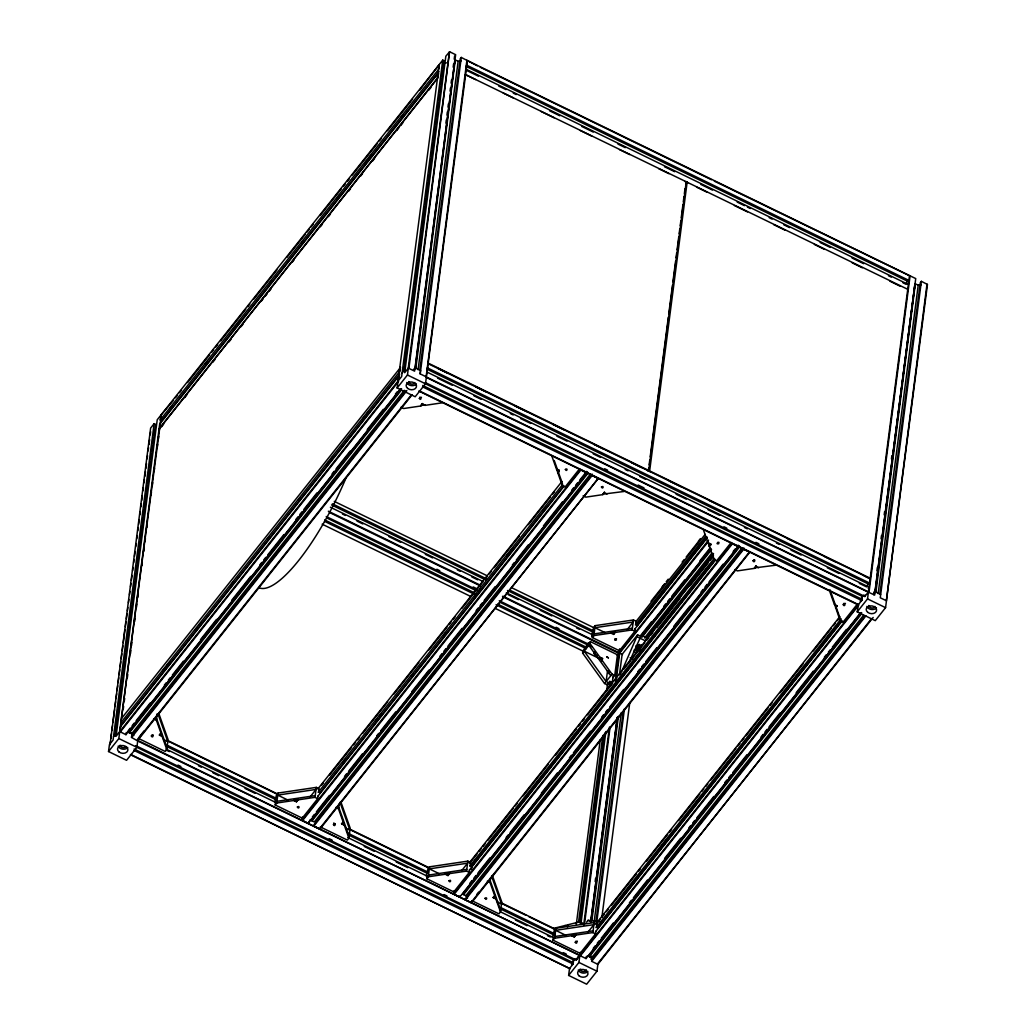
<?xml version="1.0" encoding="UTF-8"?>
<svg xmlns="http://www.w3.org/2000/svg" width="1036" height="1036" viewBox="0 0 1036 1036"><rect width="100%" height="100%" fill="white"/><g stroke="black" fill="none" stroke-linecap="round" stroke-linejoin="round"><path stroke-width="1.5" d="M412.082 394.807L137.801 740.3L136.881 747.319L126.573 760.307L108.534 751.527L109.427 744.651L113.066 740.067L154.131 423.659L155.633 424.397L115.164 736.039M154.131 423.659L150.634 428.075L109.997 744.923L110.412 741.724M110.826 738.526L111.448 733.734M111.862 730.535L112.484 725.744M112.898 722.545L114.556 709.764M114.97 706.565L115.592 701.773M116.006 698.575L116.641 693.783M117.055 690.585L117.677 685.793M118.091 682.595L118.713 677.803M119.127 674.604L119.749 669.8M120.163 666.614L120.785 661.81M121.199 658.624L121.821 653.82M122.235 650.634L122.857 645.829M123.271 642.631L124.942 629.849M125.356 626.65L125.978 621.859M126.392 618.66L127.014 613.869M127.428 610.67L127.842 607.472M128.464 602.68L128.878 599.481M129.5 594.69L129.914 591.491M130.536 586.7L130.963 583.501M131.378 580.302L131.999 575.511M132.621 570.719L133.035 567.521M133.657 562.729L134.071 559.531M134.486 556.332L135.107 551.54M135.729 546.749L136.143 543.55M136.765 538.759L137.179 535.56M137.801 530.769L138.228 527.57M138.643 524.371L139.264 519.58M139.886 514.775L140.3 511.59M140.922 506.785L141.336 503.6M141.751 500.401L142.372 495.596M142.994 490.805L143.408 487.606M144.03 482.815L144.444 479.616M144.859 476.43L145.493 471.626M145.908 468.427L146.529 463.636M147.151 458.844L147.565 455.646M148.187 450.854L148.601 447.656M149.016 444.457L149.637 439.665M150.259 434.874L150.673 431.675M115.54 730.432L118.233 709.647M118.648 706.448L121.354 685.677M121.769 682.478L122.39 677.686M122.805 674.488L124.462 661.706M124.877 658.507L125.498 653.716M125.913 650.517L128.619 629.746M129.034 626.547L129.655 621.742M130.07 618.557L131.727 605.762M132.142 602.576L132.763 597.772M133.178 594.573L134.835 581.792M135.25 578.593L135.884 573.802M136.299 570.603L136.92 565.811M137.335 562.613L138.992 549.831M139.407 546.632L140.028 541.841M140.443 538.642L142.1 525.861M142.515 522.662L143.149 517.87M143.564 514.672L144.185 509.88M144.6 506.682L145.221 501.877M145.636 498.692L146.257 493.887M146.672 490.701L147.293 485.897M147.708 482.711L149.365 469.917M149.78 466.718L150.414 461.926M150.829 458.728L151.45 453.936M151.865 450.738L152.486 445.946M152.901 442.748L153.522 437.956M153.937 434.757L154.558 429.966M108.534 751.527L118.842 738.538L120.357 726.845L398.666 376.275L397.138 387.982L415.19 396.762L425.498 383.773L467.469 60.593L915.733 278.58L874.682 595.053L868.297 592.139L868.997 592.281L910.087 275.835M399.702 374.151L122.403 723.452L120.901 722.714L159.673 424.164L437.969 73.595L437.36 78.27L159.065 428.839L159.609 429.254M439.005 71.471L161.707 420.771L160.204 420.033L160.813 415.345L173.452 400.31M120.927 727.142L121.549 722.351M123.206 709.556L123.621 706.371M124.242 701.566L124.657 698.381M127.363 677.596L127.778 674.397M130.471 653.625L130.886 650.427M131.507 645.635L131.922 642.437M134.628 621.665L135.043 618.466M136.493 607.277L136.907 604.079M137.736 597.694L138.151 594.496M141.893 565.721L142.308 562.522M143.758 551.346L144.172 548.148M145.001 541.75L145.416 538.552M146.866 527.363L147.28 524.177M151.023 495.402L151.437 492.204M152.266 485.819L152.68 482.621M154.131 471.432L154.545 468.233M157.252 447.461L157.666 444.263M158.288 439.471L158.702 436.273M160.36 423.491L160.774 420.292M119.8 731.584L125.991 734.705L126.288 732.413M129.461 733.307L129.876 730.108M132.194 732.633L131.572 737.425L406.863 390.65M138.177 738.292L165.242 751.463L166.783 749.52L162.147 736.466L159.44 735.146L160.981 733.203L156.345 720.137L157.174 713.778M159.44 735.146L161.046 732.737L162.147 736.466M166.783 749.52L168.078 739.549L158.676 713.105M274.669 802.278L276.482 795L278.024 793.058L316.304 787.373L319.01 788.694L318.596 791.867L320.396 792.747M318.052 795.998L317.715 798.665L302.253 818.142L275.188 804.972L275.524 802.356M278.024 793.058L276.729 803.029L275.188 804.972M293.745 800.504L298.057 799.403L296.451 801.812L293.745 800.504L276.729 803.029M296.451 801.812L298.057 799.403M579.616 480.277L586.648 471.419L586.467 472.792L308.171 823.361L301.981 820.201L302.382 817.08M308.171 823.361L310.36 819.45M317.715 798.665L315.009 797.344L316.304 787.373M319.438 828.852L598.264 478.425L320.02 828.981L313.804 826.106L313.986 824.734L592.281 474.164M320.292 826.922L347.358 840.092L348.899 838.15L344.263 825.083L341.556 823.762L343.097 821.82L338.461 808.766L339.083 803.949M439.29 68.13L439.122 64.789L438.513 69.464L160.204 420.033M403.975 370.888L444.25 60.839L442.748 60.114L439.238 64.53L398.057 380.963M399.015 378.179L399.43 374.98M399.844 371.782L400.466 366.99M438.034 77.713L438.655 72.921M341.556 823.762L344.263 825.083M343.097 821.82L344.328 824.617M442.748 60.114L401.644 376.547L116.097 736.246L157.226 419.761L439.122 64.789M403.729 370.072L404.144 366.873M404.558 363.675L407.265 342.903M407.679 339.704L411.409 310.942M411.823 307.744L414.517 286.972M414.944 283.773L417.637 262.989M418.052 259.803L418.673 254.998M419.088 251.8L421.781 231.028M422.209 227.829L424.902 207.058M425.317 203.859L425.938 199.067M426.353 195.869L428.01 183.087M428.425 179.888L429.046 175.097M429.474 171.898L431.131 159.117M431.546 155.918L432.167 151.114M432.582 147.928L433.203 143.123M433.618 139.938L435.275 127.143M435.69 123.944L436.311 119.153M436.739 115.954L438.396 103.173M438.811 99.974L439.432 95.182M439.847 91.984L440.468 87.192M440.883 83.994L441.504 79.202M441.919 76.004L442.54 71.212M442.955 68.013L443.576 63.222L442.696 62.795M449.417 51.8L408.236 368.246L408.909 368.389L449.572 51.813L445.83 56.216L404.7 372.701L408.339 368.117L414.607 371.16L455.646 54.688L450.012 51.942M397.138 387.982L407.446 374.993L408.339 368.117M348.899 838.15L350.194 828.165L340.792 801.722M445.894 123.116L446.309 119.917M446.93 115.126L447.345 111.927M447.966 107.135L448.381 103.937M450.051 91.142L450.466 87.956M451.087 83.152L451.502 79.953M453.159 67.172L453.574 63.973M454.195 59.181L454.61 55.983M415.151 368.596L454.882 59.712M415.799 368.648L455.218 60.153M418.078 369.748L458.132 61.305L455.866 60.192M419.774 370.383L460.256 58.728L461.279 57.433L477.337 65.812M420.189 373.879L461.279 57.433M401.023 407.213L403.716 408.521L420.733 405.995L422.338 403.587L424.98 405.374L441.996 402.849M420.733 405.995L422.338 403.587M466.925 60.179L426.068 377.298L868.259 592.191M426.236 876.029L428.036 868.751L429.59 866.808L467.858 861.123L470.564 862.444L470.15 865.63L471.95 866.497L471.6 869.256M469.619 869.748L469.269 872.416L453.807 891.892L426.741 878.722L427.078 876.106M429.59 866.808L428.295 876.78L426.741 878.722M445.299 874.255L449.611 873.154L448.005 875.575L445.299 874.255L428.295 876.78M448.005 875.575L449.611 873.154M738.202 545.169L738.02 546.542L459.725 897.111L453.535 893.964L453.949 890.843M459.725 897.111L459.906 895.739M469.269 872.416L466.563 871.108L467.858 861.123M743.835 547.914L743.667 549.287L749.818 552.175L471.587 902.745L465.358 899.857L465.54 898.484L742.838 549.184M554.273 938.007L500.466 911.822L495.817 898.834L493.11 897.526L494.664 895.57L490.015 882.517L490.637 877.699M493.11 897.526L495.817 898.834M494.664 895.57L495.881 898.38M559.285 470.732C552.11 467.819 563.001 469.735 557.744 472.675L562.38 485.729L565.086 487.05L579.59 468.79M557.744 472.675L556.643 468.945M562.38 485.729L562.613 484.019M602.848 494.625L604.454 492.217L602.848 494.625L585.845 497.15L583.139 495.83M613.014 680.782L611.473 682.724L609.66 681.843L607.277 684.848L604.571 683.527L582.633 653.094L582.892 651.035L588.59 642.721L588.409 644.094L590.378 641.621L617.43 654.791L614.749 675.433L612.755 677.945M624.112 491.478L602.913 494.159M582.633 653.094L590.106 643.693L590.378 641.621M552.525 937.489L554.338 930.211L555.879 928.269L594.159 922.584L596.865 923.905L596.451 927.09L598.251 927.971M591.66 636.233L593.641 627.583L595.182 625.64L633.462 619.955L636.169 621.276L635.754 624.449L637.554 625.33M595.907 931.209L595.57 933.876L580.108 953.353L553.043 940.183L553.379 937.567M635.223 628.58L634.874 631.248L619.411 650.725L592.346 637.554L592.683 634.938M555.879 928.269L554.584 938.24L553.043 940.183M592.346 637.554L593.887 635.599L595.182 625.64M597.384 655.788L595.13 654.687L595.402 652.628A2.603 1.942 7.4 0 1 594.858 652.279M582.595 923.102L579.888 921.781L567.987 924.772L567.715 926.832L565.009 925.524L553.107 928.502M599.857 657.212L601.942 661.033L602.563 658.533L599.857 657.212L590.106 643.693M571.6 935.715L575.912 934.627L574.307 937.036L571.6 935.715L554.584 938.24M610.903 633.087L615.216 631.986L613.61 634.395L610.903 633.087L593.887 635.599M607.523 670.745L606.125 681.584L584.174 651.152L599.935 658.831M591.608 961.291L597.863 964.335L596.969 971.211L586.661 984.2L568.622 975.42L569.515 968.543L573.154 963.959L573.737 959.207M609.038 673.154L608.132 672.714L608.43 670.422M574.307 937.036L575.912 934.627M613.61 634.395L615.216 631.986M576.301 924.319L600.271 739.717M606.733 689.963L607.782 681.934M571.704 964.089L571.626 964.736L573.232 962.703L134.097 749.002M573.232 962.703L573.05 964.076L133.929 750.375M578.515 922.441L602.797 735.456M609.026 687.503L609.854 681.118M579.771 922.351L601.981 751.346M602.395 748.147L604.053 735.366M580.018 923.18L604.726 732.983M610.942 685.042L611.357 681.843M580.989 923.348L605.892 731.558M612.121 683.618L613.157 675.627M568.622 975.42L578.93 962.431L580.238 952.304M583.656 925.316L609.401 727.142M615.423 680.794L619.567 648.834M580.795 952.641L580.38 955.827L858.689 605.27M584.537 923.866L610.062 727.285M616.29 679.344L620.033 650.569M648.303 471.25L648.717 468.039M649.145 464.827L649.766 460.023M650.181 456.811L668.324 317.158M668.738 313.947L672.493 285.055M672.908 281.844L675.614 260.981M676.029 257.77L676.663 252.952M677.078 249.741L678.748 236.907M679.163 233.696L679.784 228.878M680.199 225.667L680.833 220.849M681.248 217.638L682.918 204.804M683.333 201.593L683.954 196.775M684.369 193.564L685.003 188.746M595.156 881.558L595.57 878.36M686.272 181.546L648.743 470.474L428.179 363.131M590.662 922.053L617.223 717.482M586.376 956.306L586.078 958.598L137.218 740.17L411.499 394.664M590.792 921.82L617.365 717.249M591.193 920.887L617.56 717.909M591.841 920.926L618.414 716.355M589.549 957.199L589.963 954.001M595.57 933.876L592.864 932.568L594.159 922.584M594.12 922.04L621.302 712.677M634.874 631.248L632.167 629.927L633.462 619.955M591.038 959.427L591.465 956.228M596.024 921.069L623.219 711.706M592.281 956.526L591.66 961.317L865.941 615.811M596.853 921.367L624.449 708.805M621.652 671.561L637.593 634.835L641.763 636.868L641.944 635.495L647.358 638.124M636.259 645.558L636.169 646.244A2.603 1.942 7.4 0 1 638.746 645.415A2.603 1.942 7.4 0 1 640.934 646.969M601.851 917.52L629.797 702.434M640.766 647.746L638.966 650.595M710.851 544.483C703.664 541.569 714.568 543.486 709.297 546.425L713.946 559.492L716.653 560.8L731.144 542.54M709.297 546.425L708.197 542.696M713.946 559.492L712.6 553.366M754.402 568.375L756.008 565.967L754.402 568.375L737.399 570.901L734.692 569.58M775.666 565.229L754.467 567.909M835.599 607.886L837.14 605.943L834.498 604.156L840.235 620.952L842.941 622.26L857.432 604.001M837.14 605.943L835.651 607.433M840.235 620.952L840.455 619.23M927 284.071L886.363 600.919L927.466 284.473L921.367 281.326L880.263 597.772L886.466 600.789L885.573 607.666L875.265 620.655L857.225 611.875L858.443 604.584L419.308 390.883M422.714 385.457L861.835 599.158L861.667 600.53L422.533 386.829M861.732 600.453L862.353 595.648M865.06 595.091L864.879 596.464L425.757 382.776M857.225 611.875L867.533 598.886L909.504 275.693M873.801 594.729L874.216 591.53M876.922 570.758L877.337 567.56M881.066 538.785L881.481 535.586M884.187 514.814L884.602 511.616M891.452 458.883L891.866 455.685M874.902 592.061L914.969 283.618L875.239 592.501M875.886 592.54L915.306 284.045M878.152 593.641L918.22 285.198L915.941 284.084M879.862 594.275L920.331 282.621L921.367 281.326M628.93 662.768L640.028 638.215M572.351 962.69L573.62 959.906L118.842 738.538M907.808 280.031L905.891 284.214L902.978 282.789M860.955 599.145L862.237 596.36L424.553 383.372M868.492 582.711L866.575 586.894L859.31 583.359M426.301 376.962L868.44 591.867L864.788 596.594M426.327 376.884L420.124 373.854L420.577 370.409L415.047 367.715L413.506 369.671M845.454 603.431L843.55 603.509M579.836 955.425L137.451 740.844L131.52 737.399L131.96 733.954L127.816 731.947M617.197 655.309L708.572 540.093M175.46 397.772L177.48 395.247M179.487 392.709L181.494 390.183M187.516 382.595L209.622 354.752M211.629 352.214L213.649 349.689M215.656 347.151L217.664 344.625M220.681 340.831L245.791 309.181M247.798 306.656L249.805 304.118M253.833 299.067L276.936 269.956M286.985 257.291L305.076 234.512M307.083 231.986L309.091 229.448M311.098 226.923L313.105 224.398M320.137 215.527L341.232 188.953M343.253 186.428L345.26 183.89M347.267 181.365L349.274 178.827M352.292 175.032L377.402 143.395M379.422 140.857L381.429 138.332M387.451 130.743L412.574 99.093M419.606 90.236L439.238 64.53M170.021 408.572L172.028 406.047M205.18 364.284L207.187 361.758M233.32 328.852L235.327 326.314M237.335 323.789L239.342 321.251M269.489 283.281L271.497 280.756M301.631 242.787L303.639 240.261M336.804 198.498L339.808 194.69M364.931 163.053L366.938 160.528M368.945 157.99L370.953 155.465M401.1 117.495L403.108 114.97M159.155 429.034L437.464 78.464M161.616 426.715L163.636 424.19M184.732 397.617L186.739 395.079M212.859 362.173L214.866 359.647M228.93 341.932L230.95 339.394M240.987 326.741L243.007 324.203M261.085 301.424L263.092 298.899M265.099 296.361L267.12 293.835M269.127 291.31L271.134 288.772M292.23 262.199L294.237 259.66M320.357 226.754L322.377 224.229M328.399 216.641L330.406 214.102M348.497 191.323L350.505 188.798M360.554 176.133L362.561 173.608M372.61 160.956L374.618 158.417M396.723 130.575L398.73 128.05M400.738 125.511L402.745 122.986M428.865 90.08L430.885 87.542M400.388 367.612L121.821 718.077M120.901 722.714L399.197 372.157L400.051 367.495M162.859 670.771L164.866 668.233M166.874 665.708L169.891 661.9M195.001 630.264L197.021 627.738M199.029 625.2L201.036 622.675M231.17 584.705L233.191 582.18M267.34 539.147L269.36 536.609M298.485 499.909L300.505 497.384M326.625 464.478L328.632 461.939M330.639 459.414L332.647 456.876M362.794 418.92L364.801 416.381M366.809 413.856L368.816 411.318M113.52 736.622L116.55 732.802M402.123 373.077L405.154 369.256M161.396 415.501L119.632 731.792L120.305 731.934L398.601 381.377M128.127 730.768L130.135 728.243M132.142 725.718L134.149 723.18M136.169 720.655L150.233 702.926M164.297 685.21L166.304 682.685M168.311 680.147L170.318 677.622M172.339 675.083L183.385 661.162M200.466 639.652L216.537 619.399M231.611 600.414L250.699 576.379M259.738 564.983L261.745 562.457M263.766 559.919L265.773 557.394M267.78 554.856L283.851 534.615M295.907 519.424L297.915 516.886M299.935 514.361L301.942 511.823M303.949 509.298L317.003 492.851M332.077 473.866L334.084 471.328M336.104 468.803L350.168 451.074M367.249 429.564L383.32 409.311M395.376 394.133L397.384 391.595M125.939 734.679L400.22 389.173M401.074 388.72L128.801 731.688L132.051 733.268L133.786 735.612M129.319 731.714L401.592 388.746M129.785 732.167L401.049 390.455M132.051 733.268L404.325 390.3M131.753 736.052L406.034 390.546M139.148 737.075L143.978 730.989M685.625 183.929L687.166 181.986L649.65 470.914L870.214 578.243M557.808 472.209L559.349 470.266M310.075 796.956L316.032 789.432L277.765 795.117L287.788 799.999M317.806 789.005L561.939 481.468M321.393 785.34L323.4 782.815M329.435 775.213L351.541 747.37M353.548 744.845L355.555 742.32M357.562 739.782L359.57 737.256M362.587 733.449L387.71 701.812M393.732 694.224L418.855 662.587M428.904 649.922L446.982 627.143M448.989 624.617L450.997 622.079M453.004 619.554L455.024 617.016M462.056 608.158L483.152 581.585M485.159 579.059L487.166 576.521M489.173 573.996L491.193 571.458M494.198 567.663L519.321 536.026M528.36 524.63L550.466 496.788M552.473 494.263L554.48 491.724M318.194 792.41L562.341 484.874M343.071 761.978L345.092 759.44M375.226 721.47L377.233 718.945M379.241 716.42L381.261 713.882M411.396 675.912L413.403 673.387M443.55 635.418L445.558 632.892M474.695 596.179L476.702 593.654M478.71 591.116L480.717 588.59M506.837 555.684L508.857 553.159M510.865 550.621L512.872 548.096M543.006 510.126L545.014 507.588M319.697 793.149L563.843 485.612M317.663 796.542L563.817 486.48M301.981 820.201L580.289 469.645L586.467 472.792M302.525 820.616L580.833 470.046M312.367 816.925L314.374 814.387M316.381 811.861L329.448 795.402M344.509 776.43L346.529 773.892M348.536 771.367L362.6 753.638M376.664 735.923L378.671 733.397M380.678 730.859L395.752 711.874M411.823 691.634L428.904 670.111M439.963 656.189L441.971 653.664M443.978 651.126L445.985 648.601M447.992 646.075L462.069 628.347M476.133 610.631L478.14 608.106M480.147 605.568L482.154 603.043M484.162 600.504L495.221 586.583M512.302 565.073L514.309 562.535M516.316 560.01L528.373 544.819M543.447 525.835L562.535 501.787M571.574 490.404L573.581 487.865M575.589 485.34L577.609 482.815M587.321 472.338L311.033 820.37L314.284 821.949L590.572 473.918M311.551 820.395L587.839 472.364M312.004 820.849L588.306 472.805M313.804 826.106L592.1 475.537L597.746 478.282M602.563 658.533L599.507 657.653M627.233 629.525L633.19 622.014L594.923 627.699L604.946 632.569M662.198 586.764L664.205 584.239M666.226 581.701L668.233 579.163M698.406 541.168L700.414 538.629M651.035 601.281L665.112 583.566M682.18 562.056L684.2 559.518M686.208 556.992L698.264 541.802M635.793 621.768L705.179 534.369M635.366 624.941L705.697 536.35M662.25 591.97L664.257 589.445M666.265 586.907L668.285 584.382M698.419 546.412L700.427 543.887M637.01 625.304L706.332 537.982M636.868 625.679L707.199 537.088M634.822 629.072L707.161 537.956M502.823 596.127L619.632 653.107L708.106 541.776M637.593 634.835L622.131 654.312L619.45 674.954L621.004 673.012M709.362 545.959L710.903 544.017M640.585 635.534L651.631 621.613M663.688 606.423L665.695 603.897M667.715 601.359L669.722 598.834M671.729 596.296L684.783 579.849M699.857 560.865L709.906 548.199M640.403 636.907L710.735 548.316M641.258 636.441L710.579 549.119M604.571 683.527L612.043 674.112L602.292 660.592M641.776 636.48L711.097 549.145M642.242 636.92L711.564 549.598M634.459 650.686L639.484 644.353M644.509 638.021L711.823 553.237M461.629 870.706L467.586 863.195L429.318 868.867L439.342 873.749M636.169 650.932L641.193 644.599M646.218 638.28L713.532 553.483M636.998 651.035L641.012 645.972M646.037 639.652L713.351 554.856M640.947 646.373L638.37 649.624A2.603 1.942 7.4 0 1 634.291 649.805M469.36 862.755L713.493 555.218M469.943 862.897L476.974 854.04M478.982 851.501L480.989 848.976M482.996 846.438L485.003 843.913M488.021 840.118L513.144 808.468M515.151 805.943L517.158 803.405M523.193 795.816L548.303 764.179M555.335 755.322L576.43 728.748M578.451 726.21L580.458 723.685M582.465 721.147L584.472 718.621M587.49 714.827L612.6 683.177M614.62 680.652L616.627 678.114M623.659 669.256L644.755 642.683M646.762 640.157L648.769 637.619M650.789 635.094L652.797 632.556M656.811 627.492L679.914 598.394M689.963 585.728L708.054 562.949M710.061 560.424L712.069 557.886M469.748 866.174L713.895 558.637M472.533 863.571L475.55 859.776M500.66 828.14L502.667 825.601M504.674 823.076L506.695 820.538M536.829 782.568L538.837 780.043M540.844 777.518L542.864 774.98M572.999 737.01L575.006 734.485M636.298 657.277L638.305 654.752M640.313 652.214L642.32 649.689M668.44 616.783L670.46 614.257M672.468 611.719L674.475 609.194M704.61 571.225L706.63 568.686M471.406 866.536L714.542 560.256M471.263 866.899L715.397 559.362M469.217 870.292L715.371 560.23M453.535 893.964L731.843 543.395L738.02 546.542M454.092 894.366L732.387 543.809M469.955 883.086L471.963 880.548M473.97 878.023L475.977 875.485M477.985 872.959L490.041 857.769M506.125 837.515L508.132 834.99M510.139 832.465L524.203 814.736M541.284 793.226L557.355 772.973M569.411 757.795L571.419 755.257M573.439 752.732L590.507 731.209M601.566 717.288L603.574 714.762M605.581 712.224L607.588 709.699M609.608 707.161L623.672 689.445M637.736 671.729L639.743 669.204M641.75 666.666L643.757 664.141M645.765 661.603L656.824 647.681M673.905 626.171L689.976 605.918M701.035 591.996L703.043 589.471M705.05 586.933L707.057 584.408M709.064 581.869L723.128 564.154M733.177 551.502L735.184 548.963M738.875 546.089L462.587 894.12L465.837 895.7L467.573 898.044M463.105 894.146L739.393 546.114M463.571 894.599L739.859 546.555M465.837 895.7L742.126 547.668M465.358 899.857L743.667 549.287M476.677 894.586L478.619 892.151M471.004 902.602L749.365 552.071M565.009 925.524L567.987 924.772M586.544 922.26L588.085 920.305L599.598 921.354M587.93 932.167L593.887 924.656L555.62 930.328L565.643 935.21M595.648 924.216L839.795 616.679M597.241 923.089L600.258 919.295M602.266 916.756L604.273 914.231M606.28 911.693L608.287 909.168M611.305 905.373L636.428 873.736M638.435 871.198L640.442 868.673M646.464 861.071L667.572 834.498M669.58 831.973L671.587 829.435M678.619 820.577L699.714 794.003M701.735 791.465L703.742 788.94M705.749 786.402L707.756 783.876M710.774 780.082L735.884 748.445M737.891 745.907L739.911 743.382M741.918 740.844L743.926 738.318M745.933 735.78L768.039 707.938M770.046 705.412L772.053 702.874M780.095 692.747L803.198 663.649M813.247 650.984L831.338 628.204M833.345 625.679L835.353 623.141M837.36 620.616L839.367 618.078M596.05 927.634L841.193 618.829M623.944 893.395L625.951 890.856M627.958 888.331L629.979 885.793M660.113 847.837L662.121 845.298M664.128 842.773L666.148 840.235M696.283 802.265L698.29 799.74M727.427 763.04L729.435 760.502M759.582 722.545L761.59 720.007M763.597 717.482L765.604 714.944M791.724 682.038L793.731 679.512M795.752 676.974L797.759 674.449M827.893 636.48L829.901 633.954M597.694 927.997L841.841 620.46M597.552 928.36L841.698 620.823M595.519 931.752L841.659 621.691M868.194 588.28L869.049 587.192L427.013 372.079M573.594 960.514L575.11 958.611M862.211 596.969L863.713 595.065M578.062 956.616L576.275 960.022L135.69 745.609M860.23 601.178L861.835 599.158M576.184 960.139L861.758 600.401M873.581 593.563L875.135 591.608L880.652 594.301M593.227 948.341L595.247 945.803M597.254 943.278L599.261 940.753M601.269 938.215L613.325 923.024M629.396 902.783L631.416 900.245M633.423 897.72L647.487 880.004M664.568 858.481L680.639 838.241M688.681 828.114L690.688 825.575M692.695 823.05L694.703 820.512M696.71 817.987L713.791 796.464M724.85 782.543L726.858 780.017M728.865 777.492L730.872 774.954M732.879 772.429L746.956 754.7M761.02 736.985L763.027 734.459M765.034 731.921L767.041 729.396M769.049 726.858L780.108 712.936M796.179 692.695L813.26 671.173M824.306 657.251L826.327 654.726M828.334 652.188L830.341 649.663M832.348 647.137L846.412 629.409M586.026 958.572L860.307 613.066M861.162 612.613L588.888 955.58L592.139 957.16L863.402 615.462M589.406 955.619L861.68 612.639M589.86 956.06L861.136 614.348M591.841 959.945L865.112 615.708M597.759 964.464L871.574 618.557M873.167 617.43L597.371 964.089M427.855 363.545L869.968 578.567M570.072 968.815L130.704 754.441M421.471 397.332L419.671 397.241M577.363 941.193L575.731 941.271M909.478 275.718L714.361 181.145M569.593 968.375L130.394 754.7M153.315 735.068L151.839 734.99M718.893 542.307L718.155 542.488M616.498 638.707L615.772 638.901M754.765 559.971L753.729 559.919M335.211 823.801L333.657 823.05M420.797 405.542L425.045 404.908M594.12 633.89L632.387 628.204M615.151 632.452L632.167 629.927M276.962 801.307L315.229 795.635M297.992 799.87L315.009 797.344M428.515 875.057L466.783 869.385M449.546 873.62L466.563 871.108M554.817 936.518L593.084 930.846M575.848 935.081L592.864 932.568M443.576 63.222L446.555 62.833M458.132 61.305L461.098 60.904M918.22 285.198L921.185 284.796M717.922 542.644C714.646 544.457 721.613 544.237 717.637 542.359M615.539 639.057C612.354 641.051 619.347 640.429 615.034 638.629M579.72 955.684L579.888 955.477M480.251 67.223L711.447 179.733M466.329 69.399L908.365 284.511M466.757 70.513L478.386 76.172M498.743 86.079L506.021 89.614M513.286 93.149L516.2 94.574M549.637 110.839L559.816 115.799M581.623 126.405L593.265 132.077M617.974 144.108L625.252 147.643M664.516 166.744L674.695 171.704M700.867 184.434L712.496 190.093M737.218 202.124L744.483 205.659M747.396 207.083L750.297 208.495M769.204 217.689L772.118 219.114M783.747 224.773L789.562 227.596M820.098 242.463L830.276 247.41M852.084 258.029L863.726 263.688M888.435 275.718L891.348 277.13M907.743 289.316L465.41 74.566L475.55 79.565M503.185 93.007L513.364 97.967M540.986 111.409L554.079 117.78M580.251 130.51L591.88 136.182M619.502 149.624L629.681 154.571M658.766 168.726L668.945 173.685M684.938 181.468L687.852 182.88M696.58 187.127L706.759 192.074M734.382 205.516L747.474 211.888M773.646 224.631L785.275 230.29M814.361 244.444L824.539 249.391M852.162 262.833L862.34 267.793M889.963 281.235L900.142 286.195M438.034 368.492L448.212 373.452M475.835 386.894L486.013 391.841M515.099 405.995L526.728 411.655M552.9 424.397L564.529 430.057M593.615 444.211L603.794 449.158M631.416 462.6L641.595 467.56M647.422 470.396L650.323 471.807M669.23 481.002L680.859 486.661M708.495 500.103L720.124 505.775M749.196 519.917L759.375 524.876M787.01 538.319L797.189 543.278M824.811 556.72L834.99 561.667M864.076 575.822L869.89 578.658M437.619 378.153L452.162 385.224M473.97 395.843L481.248 399.378M510.321 413.532L513.234 414.944M520.499 418.479L530.678 423.439M556.863 436.169L567.042 441.129M593.214 453.859L600.479 457.394M625.2 469.425L628.101 470.849M639.743 476.508L645.558 479.331M676.094 494.198L686.272 499.145M708.08 509.764L719.709 515.423M744.431 527.453L747.345 528.865M776.417 543.019L779.331 544.431M790.96 550.103L801.139 555.05M827.311 567.793L838.953 573.452M604.7 468.764L607.614 470.189M638.15 485.042L643.965 487.878M723.944 526.793L726.845 528.205M755.93 542.359L758.831 543.77M407.446 374.993L425.498 383.773M867.533 598.886L885.573 607.666M419.01 391.155L858.3 604.972M422.274 404.053L424.98 405.374M604.389 492.683L607.096 493.991M755.956 566.433L758.663 567.754M637.321 636.907L645.441 640.857M334.252 501.372L486.933 575.666M511.642 587.697L594.534 628.036M161.979 418.699L162.859 419.127M332.388 503.82L486.519 578.826M509.777 590.144L594.12 631.196M331.52 504.908L485.664 579.914M507.472 590.52L593.265 632.271M330.393 507.239L483.074 581.546M506.332 592.864L593.589 635.314M342.463 514.024L345.364 515.436M357.006 521.095L362.82 523.931M388.992 536.661L400.621 542.32M425.343 554.351L432.608 557.886M457.329 569.917L460.243 571.341M471.872 577L477.687 579.823M508.223 594.69L518.401 599.637M540.209 610.256L551.851 615.915M576.573 627.945L579.474 629.357M630.173 657.73L632.879 659.038M328.334 511.214L479.551 584.809M619.696 653.146L622.519 654.519M329.448 512.457L480.665 586.052M502.486 596.671L618.803 653.276M436.842 569.256L439.743 570.681M473.193 586.946L476.094 588.37M556.073 627.285L558.974 628.697M326.223 516.524L477.454 590.119M499.261 600.725L589.419 644.599M591.685 646.71L588.811 645.311L610.761 675.744M326.482 517.819L476.249 590.714M499.52 602.033L588.215 645.195M324.644 519.904L474.41 592.799M497.668 604.117L586.376 647.28M324.462 521.289L474.229 594.172M496.037 604.778L586.195 648.653M322.17 524.177L470.486 596.347M495.195 608.378L583.903 651.54M612.043 674.112L614.749 675.433M588.085 920.305L590.792 921.626M153.639 718.816L156.345 720.137M335.755 807.445L338.461 808.766M487.308 881.196L490.015 882.517M159.505 734.679L162.212 736M293.81 800.038L296.516 801.359M445.363 873.788L448.07 875.109M571.652 935.249L574.358 936.57M167.172 740.261L277.687 794.042M348.938 828.722L428.904 867.637M501.618 903.016L555.413 929.201M166.874 740.533L277.376 794.314M350.09 829.694L428.606 867.909M501.307 903.288L526.029 915.319M528.943 916.73L555.115 929.473M163.52 739.523L167.819 741.608L157.899 713.7M345.635 828.14L349.935 830.237L340.015 802.317M497.189 901.89L501.489 903.988L491.569 876.08M168.026 745.648L275.628 798.018M348.329 833.397L428.308 872.312M501.01 907.691L554.804 933.876M165.708 746.024L276.224 799.805M348.925 835.184L427.441 873.4M500.142 908.779L553.949 934.964M166.032 749.067L276.547 802.848M347.785 837.528L427.764 876.443M166.459 750.193L169.373 751.605M198.459 765.759L201.36 767.171M212.989 772.83L218.816 775.666M244.988 788.396L255.167 793.356M364.219 846.425L374.397 851.372M396.205 861.991L407.847 867.65M515.449 920.02L527.078 925.679M547.435 935.586L550.336 936.997M587.904 955.839L592.048 957.847M471.846 900.672L498.912 913.843L500.466 911.9L501.761 901.929L492.359 875.485M177.959 765.099L180.873 766.51M329.189 838.681L332.09 840.105M444.055 894.586L446.969 895.998M563.286 952.615L566.2 954.027M578.93 962.431L596.969 971.211M839.937 617.754L830.017 589.847L829.797 591.569L834.433 604.623M703.496 530.108L708.145 543.162M554.247 460.515L562.082 482.543M551.942 456.358L556.578 469.412M490.235 880.794L500.686 910.178M338.681 807.044L349.132 836.428M156.565 718.414L167.016 747.798M346.231 477.415A114.711 31.274 -64.1 0 1 258.987 587.762M874.954 606.41A3.134 2.331 7.4 0 1 871.548 607.938A3.134 2.331 7.4 0 1 868.815 605.477M876.443 607.834A5.219 3.898 7.4 0 1 871.276 609.479A5.219 3.898 7.4 0 1 866.925 606.384M586.337 969.955A3.134 2.331 7.4 0 1 582.931 971.496A3.134 2.331 7.4 0 1 580.212 969.023M587.839 971.38A5.219 3.898 7.4 0 1 582.672 973.024A5.219 3.898 7.4 0 1 578.321 969.929M125.952 746.619A3.134 2.331 7.4 0 1 122.455 747.513A3.134 2.331 7.4 0 1 120.124 745.13M127.752 747.487A5.219 3.898 7.4 0 1 122.598 749.132A5.219 3.898 7.4 0 1 118.233 746.037M414.866 382.517A3.134 2.331 7.4 0 1 411.46 384.045A3.134 2.331 7.4 0 1 408.741 381.585M416.368 383.942A5.219 3.898 7.4 0 1 411.201 385.586A5.219 3.898 7.4 0 1 406.837 382.491M636.531 652.512A2.603 1.942 7.4 0 1 633.605 651.437M595.13 654.687A2.603 1.942 7.4 0 1 594.159 651.968M609.544 672.338A2.603 0.712 -64.1 0 1 608.132 672.714M151.347 735.936C152.706 739.095 154.377 733.889 151.347 735.936M297.384 807.005C298.744 810.152 300.414 804.959 297.384 807.005M333.462 824.565C334.822 827.712 336.493 822.519 333.462 824.565M419.334 398.355C420.707 401.515 422.377 396.309 419.334 398.355M448.938 880.755C450.297 883.915 451.968 878.709 448.938 880.755M485.016 898.316C486.389 901.475 488.047 896.269 485.016 898.316M565.371 469.425C566.731 472.571 568.401 467.365 565.371 469.425M601.45 486.985C602.822 490.132 604.493 484.926 601.45 486.985M575.239 942.216C576.599 945.376 578.269 940.17 575.239 942.216M753.017 560.735C754.376 563.895 756.047 558.689 753.017 560.735M843.226 604.635C844.586 607.795 846.257 602.589 843.226 604.635M606.669 656.682L608.365 657.886L606.669 656.682M466.86 65.268L466.006 66.343L908.041 281.455L908.896 280.38L466.86 65.268M427.544 367.948L426.69 369.036L868.725 584.149L869.592 583.061L427.544 367.948M867.741 612.341A5.219 3.898 7.4 0 0 876.43 611.046A5.219 3.898 7.4 0 0 870.033 605.918A5.219 3.898 7.4 0 0 867.741 612.341M579.137 975.886A5.219 3.898 7.4 0 0 587.813 974.604A5.219 3.898 7.4 0 0 581.429 969.476A5.219 3.898 7.4 0 0 579.137 975.886M119.049 751.994A5.219 3.898 7.4 0 0 127.739 750.699A5.219 3.898 7.4 0 0 121.341 745.57A5.219 3.898 7.4 0 0 119.049 751.994M407.666 388.435A5.219 3.898 7.4 0 0 416.342 387.153A5.219 3.898 7.4 0 0 409.945 382.025A5.219 3.898 7.4 0 0 407.666 388.435"/></g></svg>
